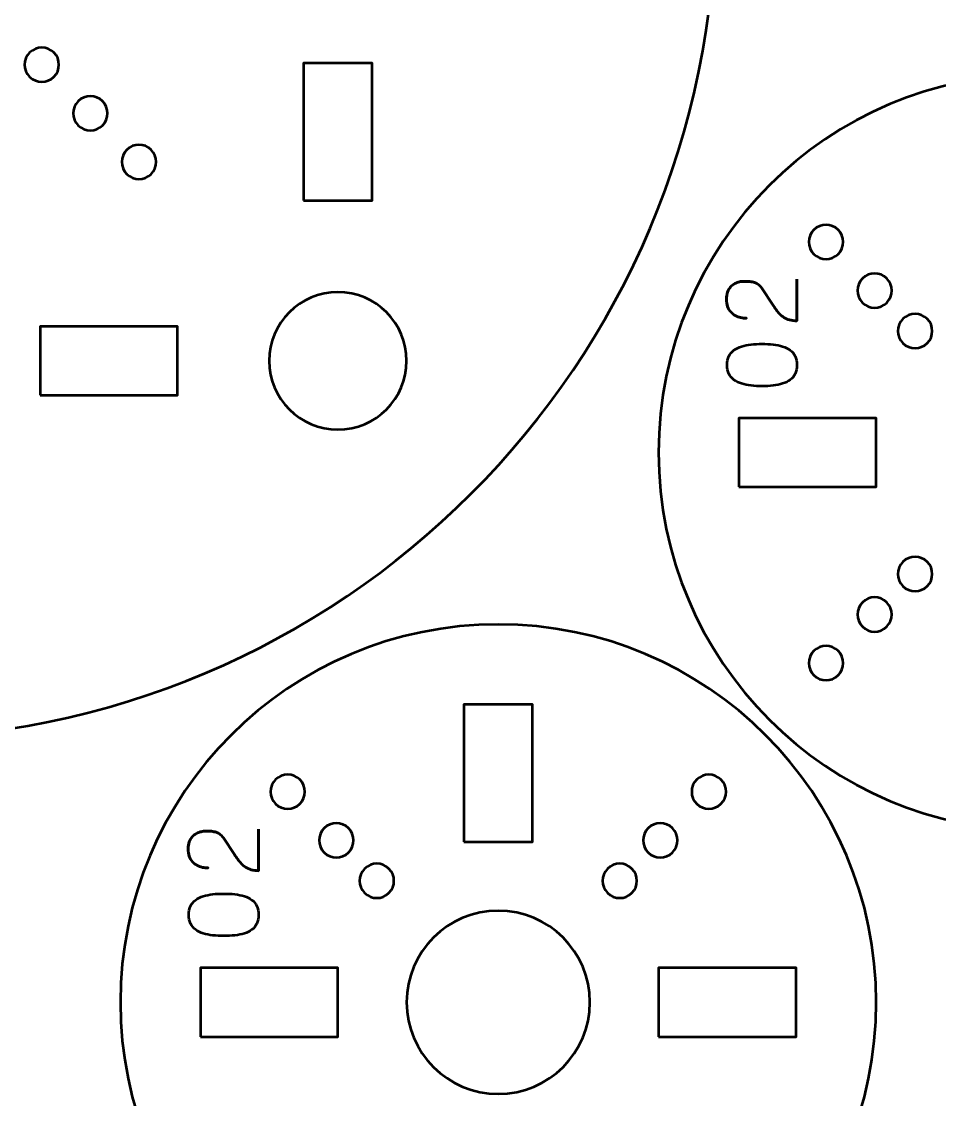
# Model space of a CAD drawing. Header units: centimetres. Extents: x -21 to 0, y -29.7 to 0.
# Drawn here: x -16.431 to -12.424, y -15.424 to -10.719 of the extents above; entities that cross this region are included whole.
import ezdxf

# ---------------------------------------------------------------- set-up
doc = ezdxf.new("R2010")
doc.units = ezdxf.units.CM
doc.header["$MEASUREMENT"] = 0
doc.layers.add('Layer 1', color=7, linetype='Continuous')

msp = doc.modelspace()

# ---------------------------------------------------------------- linework, layer by layer
at = {"layer": 'Layer 1', "color": 22, "lineweight": 53}
msp.add_open_spline([(-0.50009, -29.7), (-0.50009, -29.7), (-20.50005, -29.7), (-20.50005, -29.7), (-20.50005, -29.7), (-20.77702, -29.7), (-21.00001, -29.47691), (-21.00001, -29.19991), (-21.00001, -29.19991), (-21.00001, -29.19991), (-21.00001, -0.50006), (-21.00001, -0.50006), (-21.00001, -0.50006), (-21.00001, -0.22292), (-20.77702, 0.00004), (-20.50005, 0.00004), (-20.50005, 0.00004), (-20.50005, 0.00004), (-0.50009, 0.00004), (-0.50009, 0.00004), (-0.50009, 0.00004), (-0.22309, 0.00004), (0, -0.22292), (0, -0.50006), (0, -0.50006), (0, -0.50006), (0, -29.19991), (0, -29.19991), (0, -29.19991), (0, -29.47691), (-0.22309, -29.7), (-0.50009, -29.7)], degree=3, knots=[0, 0, 0, 0, 0.125, 0.125, 0.125, 0.125, 0.25, 0.25, 0.25, 0.25, 0.375, 0.375, 0.375, 0.375, 0.5, 0.5, 0.5, 0.5, 0.625, 0.625, 0.625, 0.625, 0.75, 0.75, 0.75, 0.75, 0.875, 0.875, 0.875, 0.875, 1, 1, 1, 1], dxfattribs=at)
at = {"layer": 'Layer 1', "color": 114, "lineweight": 53}
for points in [[(-20.69999, -10.19996), (-20.69999, -8.18449), (-19.06549, -6.54999), (-17.04997, -6.54999), (-17.04997, -6.54999), (-15.0345, -6.54999), (-13.39999, -8.18449), (-13.39999, -10.19996), (-13.39999, -10.19996), (-13.39999, -12.21548), (-15.0345, -13.84999), (-17.04997, -13.84999), (-17.04997, -13.84999), (-19.06549, -13.84999), (-20.69999, -12.21548), (-20.69999, -10.19996)], [(-13.64999, -12.59998), (-13.64999, -11.68887), (-12.91111, -10.94999), (-11.99998, -10.94999), (-11.99998, -10.94999), (-11.08888, -10.94999), (-10.34999, -11.68887), (-10.34999, -12.59998), (-10.34999, -12.59998), (-10.34999, -13.5111), (-11.08888, -14.24999), (-11.99998, -14.24999), (-11.99998, -14.24999), (-12.91111, -14.24999), (-13.64999, -13.5111), (-13.64999, -12.59998)], [(-15.99999, -14.99998), (-15.99999, -14.08887), (-15.26111, -13.34999), (-14.34998, -13.34999), (-14.34998, -13.34999), (-13.43888, -13.34999), (-12.69999, -14.08887), (-12.69999, -14.99998), (-12.69999, -14.99998), (-12.69999, -15.9111), (-13.43888, -16.64999), (-14.34998, -16.64999), (-14.34998, -16.64999), (-15.26111, -16.64999), (-15.99999, -15.9111), (-15.99999, -14.99998)]]:
    msp.add_open_spline(points, degree=3, knots=[0, 0, 0, 0, 0.25, 0.25, 0.25, 0.25, 0.5, 0.5, 0.5, 0.5, 0.75, 0.75, 0.75, 0.75, 1, 1, 1, 1], dxfattribs=at)
at = {"layer": 'Layer 1', "color": 250, "lineweight": 53}
for points in [[(-16.39594, -10.9601), (-16.42522, -10.93082), (-16.42522, -10.88331), (-16.39594, -10.85403), (-16.39594, -10.85403), (-16.36666, -10.82475), (-16.31915, -10.82475), (-16.28987, -10.85403), (-16.28987, -10.85403), (-16.26059, -10.88331), (-16.26059, -10.93082), (-16.28987, -10.9601), (-16.28987, -10.9601), (-16.31915, -10.98938), (-16.36666, -10.98938), (-16.39594, -10.9601)], [(-16.39594, -10.9601), (-16.42522, -10.93082), (-16.42522, -10.88331), (-16.39594, -10.85403), (-16.39594, -10.85403), (-16.36666, -10.82475), (-16.31915, -10.82475), (-16.28987, -10.85403), (-16.28987, -10.85403), (-16.26059, -10.88331), (-16.26059, -10.93082), (-16.28987, -10.9601), (-16.28987, -10.9601), (-16.31915, -10.98938), (-16.36666, -10.98938), (-16.39594, -10.9601)], [(-16.18381, -11.17223), (-16.21309, -11.14295), (-16.21309, -11.09545), (-16.18381, -11.06617), (-16.18381, -11.06617), (-16.15453, -11.03689), (-16.10702, -11.03689), (-16.07774, -11.06617), (-16.07774, -11.06617), (-16.04846, -11.09545), (-16.04846, -11.14295), (-16.07774, -11.17223), (-16.07774, -11.17223), (-16.10702, -11.20151), (-16.15453, -11.20151), (-16.18381, -11.17223)], [(-15.97168, -11.38436), (-16.00096, -11.35508), (-16.00096, -11.30758), (-15.97168, -11.2783), (-15.97168, -11.2783), (-15.9424, -11.24902), (-15.89489, -11.24902), (-15.86561, -11.2783), (-15.86561, -11.2783), (-15.83633, -11.30758), (-15.83633, -11.35508), (-15.86561, -11.38436), (-15.86561, -11.38436), (-15.89489, -11.41364), (-15.9424, -11.41364), (-15.97168, -11.38436)], [(-12.86622, -11.62769), (-12.83694, -11.65697), (-12.83694, -11.70447), (-12.86622, -11.73375), (-12.86622, -11.73375), (-12.8955, -11.76303), (-12.94301, -11.76303), (-12.97229, -11.73375), (-12.97229, -11.73375), (-13.00157, -11.70447), (-13.00157, -11.65697), (-12.97229, -11.62769), (-12.97229, -11.62769), (-12.94301, -11.59841), (-12.8955, -11.59841), (-12.86622, -11.62769)], [(-12.65409, -11.83982), (-12.62481, -11.8691), (-12.62481, -11.91661), (-12.65409, -11.94589), (-12.65409, -11.94589), (-12.68337, -11.97517), (-12.73087, -11.97517), (-12.76015, -11.94589), (-12.76015, -11.94589), (-12.78943, -11.91661), (-12.78943, -11.8691), (-12.76015, -11.83982), (-12.76015, -11.83982), (-12.73087, -11.81054), (-12.68337, -11.81054), (-12.65409, -11.83982)], [(-12.65409, -11.83982), (-12.62481, -11.8691), (-12.62481, -11.91661), (-12.65409, -11.94589), (-12.65409, -11.94589), (-12.68337, -11.97517), (-12.73087, -11.97517), (-12.76015, -11.94589), (-12.76015, -11.94589), (-12.78943, -11.91661), (-12.78943, -11.8691), (-12.76015, -11.83982), (-12.76015, -11.83982), (-12.73087, -11.81054), (-12.68337, -11.81054), (-12.65409, -11.83982)], [(-12.47731, -12.0166), (-12.44803, -12.04588), (-12.44803, -12.09338), (-12.47731, -12.12266), (-12.47731, -12.12266), (-12.50659, -12.15194), (-12.5541, -12.15194), (-12.58338, -12.12266), (-12.58338, -12.12266), (-12.61266, -12.09338), (-12.61266, -12.04588), (-12.58338, -12.0166), (-12.58338, -12.0166), (-12.5541, -11.98732), (-12.50659, -11.98732), (-12.47731, -12.0166)], [(-12.58338, -13.07726), (-12.5541, -13.04798), (-12.50659, -13.04798), (-12.47731, -13.07726), (-12.47731, -13.07726), (-12.44803, -13.10654), (-12.44803, -13.15404), (-12.47731, -13.18332), (-12.47731, -13.18332), (-12.50659, -13.2126), (-12.5541, -13.2126), (-12.58338, -13.18332), (-12.58338, -13.18332), (-12.61266, -13.15404), (-12.61266, -13.10654), (-12.58338, -13.07726)], [(-12.76015, -13.25403), (-12.73087, -13.22475), (-12.68337, -13.22475), (-12.65409, -13.25403), (-12.65409, -13.25403), (-12.62481, -13.28331), (-12.62481, -13.33082), (-12.65409, -13.3601), (-12.65409, -13.3601), (-12.68337, -13.38938), (-12.73087, -13.38938), (-12.76015, -13.3601), (-12.76015, -13.3601), (-12.78943, -13.33082), (-12.78943, -13.28331), (-12.76015, -13.25403)], [(-12.76015, -13.25403), (-12.73087, -13.22475), (-12.68337, -13.22475), (-12.65409, -13.25403), (-12.65409, -13.25403), (-12.62481, -13.28331), (-12.62481, -13.33082), (-12.65409, -13.3601), (-12.65409, -13.3601), (-12.68337, -13.38938), (-12.73087, -13.38938), (-12.76015, -13.3601), (-12.76015, -13.3601), (-12.78943, -13.33082), (-12.78943, -13.28331), (-12.76015, -13.25403)], [(-12.97229, -13.46617), (-12.94301, -13.43689), (-12.8955, -13.43689), (-12.86622, -13.46617), (-12.86622, -13.46617), (-12.83694, -13.49545), (-12.83694, -13.54295), (-12.86622, -13.57223), (-12.86622, -13.57223), (-12.8955, -13.60151), (-12.94301, -13.60151), (-12.97229, -13.57223), (-12.97229, -13.57223), (-13.00157, -13.54295), (-13.00157, -13.49545), (-12.97229, -13.46617)], [(-15.21622, -14.02769), (-15.18694, -14.05697), (-15.18694, -14.10447), (-15.21622, -14.13375), (-15.21622, -14.13375), (-15.2455, -14.16303), (-15.29301, -14.16303), (-15.32229, -14.13375), (-15.32229, -14.13375), (-15.35157, -14.10447), (-15.35157, -14.05697), (-15.32229, -14.02769), (-15.32229, -14.02769), (-15.29301, -13.99841), (-15.2455, -13.99841), (-15.21622, -14.02769)], [(-13.37774, -14.13375), (-13.40702, -14.16303), (-13.45453, -14.16303), (-13.48381, -14.13375), (-13.48381, -14.13375), (-13.51309, -14.10447), (-13.51309, -14.05697), (-13.48381, -14.02769), (-13.48381, -14.02769), (-13.45453, -13.99841), (-13.40702, -13.99841), (-13.37774, -14.02769), (-13.37774, -14.02769), (-13.34846, -14.05697), (-13.34846, -14.10447), (-13.37774, -14.13375)], [(-15.00409, -14.23982), (-14.97481, -14.2691), (-14.97481, -14.31661), (-15.00409, -14.34589), (-15.00409, -14.34589), (-15.03337, -14.37517), (-15.08087, -14.37517), (-15.11015, -14.34589), (-15.11015, -14.34589), (-15.13943, -14.31661), (-15.13943, -14.2691), (-15.11015, -14.23982), (-15.11015, -14.23982), (-15.08087, -14.21054), (-15.03337, -14.21054), (-15.00409, -14.23982)], [(-15.00409, -14.23982), (-14.97481, -14.2691), (-14.97481, -14.31661), (-15.00409, -14.34589), (-15.00409, -14.34589), (-15.03337, -14.37517), (-15.08087, -14.37517), (-15.11015, -14.34589), (-15.11015, -14.34589), (-15.13943, -14.31661), (-15.13943, -14.2691), (-15.11015, -14.23982), (-15.11015, -14.23982), (-15.08087, -14.21054), (-15.03337, -14.21054), (-15.00409, -14.23982)], [(-13.58987, -14.34589), (-13.61915, -14.37517), (-13.66666, -14.37517), (-13.69594, -14.34589), (-13.69594, -14.34589), (-13.72522, -14.31661), (-13.72522, -14.2691), (-13.69594, -14.23982), (-13.69594, -14.23982), (-13.66666, -14.21054), (-13.61915, -14.21054), (-13.58987, -14.23982), (-13.58987, -14.23982), (-13.56059, -14.2691), (-13.56059, -14.31661), (-13.58987, -14.34589)], [(-13.58987, -14.34589), (-13.61915, -14.37517), (-13.66666, -14.37517), (-13.69594, -14.34589), (-13.69594, -14.34589), (-13.72522, -14.31661), (-13.72522, -14.2691), (-13.69594, -14.23982), (-13.69594, -14.23982), (-13.66666, -14.21054), (-13.61915, -14.21054), (-13.58987, -14.23982), (-13.58987, -14.23982), (-13.56059, -14.2691), (-13.56059, -14.31661), (-13.58987, -14.34589)], [(-14.82731, -14.4166), (-14.79803, -14.44588), (-14.79803, -14.49338), (-14.82731, -14.52266), (-14.82731, -14.52266), (-14.85659, -14.55194), (-14.9041, -14.55194), (-14.93338, -14.52266), (-14.93338, -14.52266), (-14.96266, -14.49338), (-14.96266, -14.44588), (-14.93338, -14.4166), (-14.93338, -14.4166), (-14.9041, -14.38732), (-14.85659, -14.38732), (-14.82731, -14.4166)], [(-13.76665, -14.52266), (-13.79593, -14.55194), (-13.84344, -14.55194), (-13.87272, -14.52266), (-13.87272, -14.52266), (-13.902, -14.49338), (-13.902, -14.44588), (-13.87272, -14.4166), (-13.87272, -14.4166), (-13.84344, -14.38732), (-13.79593, -14.38732), (-13.76665, -14.4166), (-13.76665, -14.4166), (-13.73737, -14.44588), (-13.73737, -14.49338), (-13.76665, -14.52266)]]:
    msp.add_open_spline(points, degree=3, knots=[0, 0, 0, 0, 0.25, 0.25, 0.25, 0.25, 0.5, 0.5, 0.5, 0.5, 0.75, 0.75, 0.75, 0.75, 1, 1, 1, 1], dxfattribs=at)
at = {"layer": 'Layer 1', "lineweight": 53}
for points in [[(-15.20003, -11.49998), (-15.20003, -11.49998), (-15.20003, -10.89997), (-15.20003, -10.89997), (-15.20003, -10.89997), (-15.20003, -10.89997), (-14.90002, -10.89997), (-14.90002, -10.89997), (-14.90002, -10.89997), (-14.90002, -10.89997), (-14.90002, -11.49998), (-14.90002, -11.49998), (-14.90002, -11.49998), (-14.90002, -11.49998), (-15.20003, -11.49998), (-15.20003, -11.49998)], [(-15.0501, -11.89988), (-14.88433, -11.89988), (-14.75009, -12.03426), (-14.75009, -12.19989), (-14.75009, -12.19989), (-14.75009, -12.36566), (-14.88433, -12.49989), (-15.0501, -12.49989), (-15.0501, -12.49989), (-15.21576, -12.49989), (-15.3501, -12.36566), (-15.3501, -12.19989), (-15.3501, -12.19989), (-15.3501, -12.03426), (-15.21576, -11.89988), (-15.0501, -11.89988)], [(-16.35001, -12.34996), (-16.35001, -12.34996), (-16.35001, -12.04996), (-16.35001, -12.04996), (-16.35001, -12.04996), (-16.35001, -12.04996), (-15.75001, -12.04996), (-15.75001, -12.04996), (-15.75001, -12.04996), (-15.75001, -12.04996), (-15.75001, -12.34996), (-15.75001, -12.34996), (-15.75001, -12.34996), (-15.75001, -12.34996), (-16.35001, -12.34996), (-16.35001, -12.34996)], [(-13.30008, -12.75003), (-13.30008, -12.75003), (-13.30008, -12.45003), (-13.30008, -12.45003), (-13.30008, -12.45003), (-13.30008, -12.45003), (-12.70007, -12.45003), (-12.70007, -12.45003), (-12.70007, -12.45003), (-12.70007, -12.45003), (-12.70007, -12.75003), (-12.70007, -12.75003), (-12.70007, -12.75003), (-12.70007, -12.75003), (-13.30008, -12.75003), (-13.30008, -12.75003)], [(-14.50013, -14.29991), (-14.50013, -14.29991), (-14.50013, -13.69991), (-14.50013, -13.69991), (-14.50013, -13.69991), (-14.50013, -13.69991), (-14.20013, -13.69991), (-14.20013, -13.69991), (-14.20013, -13.69991), (-14.20013, -13.69991), (-14.20013, -14.29991), (-14.20013, -14.29991), (-14.20013, -14.29991), (-14.20013, -14.29991), (-14.50013, -14.29991), (-14.50013, -14.29991)], [(-14.35005, -14.59995), (-14.12917, -14.59995), (-13.95005, -14.77907), (-13.95005, -14.99995), (-13.95005, -14.99995), (-13.95005, -15.22079), (-14.12917, -15.39997), (-14.35005, -15.39997), (-14.35005, -15.39997), (-14.57089, -15.39997), (-14.75007, -15.22079), (-14.75007, -14.99995), (-14.75007, -14.99995), (-14.75007, -14.77907), (-14.57089, -14.59995), (-14.35005, -14.59995)], [(-15.65008, -15.15003), (-15.65008, -15.15003), (-15.65008, -14.85003), (-15.65008, -14.85003), (-15.65008, -14.85003), (-15.65008, -14.85003), (-15.05007, -14.85003), (-15.05007, -14.85003), (-15.05007, -14.85003), (-15.05007, -14.85003), (-15.05007, -15.15003), (-15.05007, -15.15003), (-15.05007, -15.15003), (-15.05007, -15.15003), (-15.65008, -15.15003), (-15.65008, -15.15003)], [(-13.65001, -15.15003), (-13.65001, -15.15003), (-13.65001, -14.85003), (-13.65001, -14.85003), (-13.65001, -14.85003), (-13.65001, -14.85003), (-13.05001, -14.85003), (-13.05001, -14.85003), (-13.05001, -14.85003), (-13.05001, -14.85003), (-13.05001, -15.15003), (-13.05001, -15.15003), (-13.05001, -15.15003), (-13.05001, -15.15003), (-13.65001, -15.15003), (-13.65001, -15.15003)]]:
    msp.add_open_spline(points, degree=3, knots=[0, 0, 0, 0, 0.25, 0.25, 0.25, 0.25, 0.5, 0.5, 0.5, 0.5, 0.75, 0.75, 0.75, 0.75, 1, 1, 1, 1], dxfattribs=at)
at = {"layer": 'Layer 1', "color": 30, "lineweight": 53}
for points, knots in [([(-13.04618, -11.84385), (-13.04618, -11.84385), (-13.04618, -12.02546), (-13.04618, -12.02546), (-13.04618, -12.02546), (-13.05846, -12.02511), (-13.06932, -12.02356), (-13.07864, -12.02094), (-13.07864, -12.02094), (-13.08795, -12.01826), (-13.09613, -12.01467), (-13.10319, -12.01022), (-13.10319, -12.01022), (-13.11024, -12.0057), (-13.11652, -12.00055), (-13.12203, -11.9947), (-13.12203, -11.9947), (-13.1276, -11.98884), (-13.13268, -11.98256), (-13.13748, -11.97579), (-13.13748, -11.97579), (-13.14221, -11.96902), (-13.14693, -11.96203), (-13.15159, -11.95476), (-13.15159, -11.95476), (-13.15159, -11.95476), (-13.19985, -11.88237), (-13.19985, -11.88237), (-13.19985, -11.88237), (-13.20507, -11.87497), (-13.21071, -11.86918), (-13.21692, -11.86509), (-13.21692, -11.86509), (-13.22306, -11.86093), (-13.22955, -11.85803), (-13.23633, -11.85627), (-13.23633, -11.85627), (-13.24317, -11.85458), (-13.25008, -11.85352), (-13.25721, -11.85317), (-13.25721, -11.85317), (-13.26434, -11.85281), (-13.27146, -11.85267), (-13.27859, -11.85274), (-13.27859, -11.85274), (-13.28444, -11.85274), (-13.29072, -11.85352), (-13.2975, -11.85507), (-13.2975, -11.85507), (-13.3042, -11.85669), (-13.3109, -11.85923), (-13.31753, -11.86283), (-13.31753, -11.86283), (-13.32417, -11.86643), (-13.33023, -11.87123), (-13.33574, -11.87722), (-13.33574, -11.87722), (-13.34117, -11.88322), (-13.34554, -11.89063), (-13.34886, -11.89945), (-13.34886, -11.89945), (-13.35218, -11.90827), (-13.35387, -11.91864), (-13.35394, -11.93063), (-13.35394, -11.93063), (-13.35387, -11.9427), (-13.35218, -11.95335), (-13.34893, -11.96253), (-13.34893, -11.96253), (-13.34569, -11.9717), (-13.34117, -11.97953), (-13.33546, -11.98602), (-13.33546, -11.98602), (-13.32974, -11.99251), (-13.32311, -11.99773), (-13.3157, -12.00182), (-13.3157, -12.00182), (-13.30829, -12.00592), (-13.30039, -12.00888), (-13.29206, -12.01078), (-13.29206, -12.01078), (-13.28374, -12.01269), (-13.27527, -12.01361), (-13.26673, -12.01361), (-13.26673, -12.01361), (-13.27527, -12.01361), (-13.28374, -12.01269), (-13.29206, -12.01078), (-13.29206, -12.01078), (-13.30039, -12.00888), (-13.30829, -12.00592), (-13.3157, -12.00182), (-13.3157, -12.00182), (-13.32311, -11.99773), (-13.32974, -11.99251), (-13.33546, -11.98602), (-13.33546, -11.98602), (-13.34117, -11.97953), (-13.34569, -11.9717), (-13.34893, -11.96253), (-13.34893, -11.96253), (-13.35218, -11.95335), (-13.35387, -11.9427), (-13.35394, -11.93063), (-13.35394, -11.93063), (-13.35387, -11.91864), (-13.35218, -11.90827), (-13.34886, -11.89945), (-13.34886, -11.89945), (-13.34554, -11.89063), (-13.34117, -11.88322), (-13.33574, -11.87722), (-13.33574, -11.87722), (-13.33023, -11.87123), (-13.32417, -11.86643), (-13.31753, -11.86283), (-13.31753, -11.86283), (-13.3109, -11.85923), (-13.3042, -11.85669), (-13.2975, -11.85507), (-13.2975, -11.85507), (-13.29072, -11.85352), (-13.28444, -11.85274), (-13.27859, -11.85274), (-13.27859, -11.85274), (-13.27146, -11.85267), (-13.26434, -11.85281), (-13.25721, -11.85317), (-13.25721, -11.85317), (-13.25008, -11.85352), (-13.24317, -11.85458), (-13.23633, -11.85627), (-13.23633, -11.85627), (-13.22955, -11.85803), (-13.22306, -11.86093), (-13.21692, -11.86509), (-13.21692, -11.86509), (-13.21071, -11.86918), (-13.20507, -11.87497), (-13.19985, -11.88237), (-13.19985, -11.88237), (-13.19985, -11.88237), (-13.15159, -11.95476), (-13.15159, -11.95476), (-13.15159, -11.95476), (-13.14693, -11.96203), (-13.14221, -11.96902), (-13.13748, -11.97579), (-13.13748, -11.97579), (-13.13268, -11.98256), (-13.1276, -11.98884), (-13.12203, -11.9947), (-13.12203, -11.9947), (-13.11652, -12.00055), (-13.11024, -12.0057), (-13.10319, -12.01022), (-13.10319, -12.01022), (-13.09613, -12.01467), (-13.08795, -12.01826), (-13.07864, -12.02094), (-13.07864, -12.02094), (-13.06932, -12.02356), (-13.05846, -12.02511), (-13.04618, -12.02546), (-13.04618, -12.02546), (-13.04618, -12.02546), (-13.04618, -11.84385), (-13.04618, -11.84385)], [0, 0, 0, 0, 0.0238095, 0.0238095, 0.0238095, 0.0238095, 0.047619, 0.047619, 0.047619, 0.047619, 0.0714286, 0.0714286, 0.0714286, 0.0714286, 0.0952381, 0.0952381, 0.0952381, 0.0952381, 0.1190476, 0.1190476, 0.1190476, 0.1190476, 0.1428571, 0.1428571, 0.1428571, 0.1428571, 0.1666667, 0.1666667, 0.1666667, 0.1666667, 0.1904762, 0.1904762, 0.1904762, 0.1904762, 0.2142857, 0.2142857, 0.2142857, 0.2142857, 0.2380952, 0.2380952, 0.2380952, 0.2380952, 0.2619048, 0.2619048, 0.2619048, 0.2619048, 0.2857143, 0.2857143, 0.2857143, 0.2857143, 0.3095238, 0.3095238, 0.3095238, 0.3095238, 0.3333333, 0.3333333, 0.3333333, 0.3333333, 0.3571429, 0.3571429, 0.3571429, 0.3571429, 0.3809524, 0.3809524, 0.3809524, 0.3809524, 0.4047619, 0.4047619, 0.4047619, 0.4047619, 0.4285714, 0.4285714, 0.4285714, 0.4285714, 0.452381, 0.452381, 0.452381, 0.452381, 0.4761905, 0.4761905, 0.4761905, 0.4761905, 0.5, 0.5, 0.5, 0.5, 0.5238095, 0.5238095, 0.5238095, 0.5238095, 0.547619, 0.547619, 0.547619, 0.547619, 0.5714286, 0.5714286, 0.5714286, 0.5714286, 0.5952381, 0.5952381, 0.5952381, 0.5952381, 0.6190476, 0.6190476, 0.6190476, 0.6190476, 0.6428571, 0.6428571, 0.6428571, 0.6428571, 0.6666667, 0.6666667, 0.6666667, 0.6666667, 0.6904762, 0.6904762, 0.6904762, 0.6904762, 0.7142857, 0.7142857, 0.7142857, 0.7142857, 0.7380952, 0.7380952, 0.7380952, 0.7380952, 0.7619048, 0.7619048, 0.7619048, 0.7619048, 0.7857143, 0.7857143, 0.7857143, 0.7857143, 0.8095238, 0.8095238, 0.8095238, 0.8095238, 0.8333333, 0.8333333, 0.8333333, 0.8333333, 0.8571429, 0.8571429, 0.8571429, 0.8571429, 0.8809524, 0.8809524, 0.8809524, 0.8809524, 0.9047619, 0.9047619, 0.9047619, 0.9047619, 0.9285714, 0.9285714, 0.9285714, 0.9285714, 0.952381, 0.952381, 0.952381, 0.952381, 0.9761905, 0.9761905, 0.9761905, 0.9761905, 1, 1, 1, 1]), ([(-13.04618, -12.21807), (-13.04625, -12.20326), (-13.04886, -12.19049), (-13.05394, -12.17983), (-13.05394, -12.17983), (-13.05902, -12.16925), (-13.06629, -12.16043), (-13.07553, -12.15338), (-13.07553, -12.15338), (-13.08484, -12.14639), (-13.09585, -12.14089), (-13.10855, -12.1368), (-13.10855, -12.1368), (-13.12125, -12.13277), (-13.13515, -12.12988), (-13.15039, -12.12826), (-13.15039, -12.12826), (-13.16563, -12.12656), (-13.18165, -12.12572), (-13.19858, -12.12579), (-13.19858, -12.12579), (-13.21544, -12.12572), (-13.23146, -12.12656), (-13.24663, -12.12826), (-13.24663, -12.12826), (-13.2618, -12.12988), (-13.27577, -12.13277), (-13.28847, -12.1368), (-13.28847, -12.1368), (-13.3011, -12.14089), (-13.3121, -12.14639), (-13.32149, -12.15338), (-13.32149, -12.15338), (-13.3308, -12.16043), (-13.33807, -12.16925), (-13.34315, -12.17983), (-13.34315, -12.17983), (-13.3483, -12.19049), (-13.35091, -12.20326), (-13.35098, -12.21807), (-13.35098, -12.21807), (-13.35091, -12.23289), (-13.3483, -12.24566), (-13.34315, -12.25632), (-13.34315, -12.25632), (-13.33807, -12.2669), (-13.3308, -12.27572), (-13.32149, -12.28277), (-13.32149, -12.28277), (-13.3121, -12.28976), (-13.3011, -12.29526), (-13.28847, -12.29935), (-13.28847, -12.29935), (-13.27577, -12.30338), (-13.2618, -12.30627), (-13.24663, -12.30789), (-13.24663, -12.30789), (-13.23146, -12.30958), (-13.21544, -12.31043), (-13.19858, -12.31036), (-13.19858, -12.31036), (-13.18165, -12.31043), (-13.16563, -12.30958), (-13.15039, -12.30789), (-13.15039, -12.30789), (-13.13515, -12.30627), (-13.12125, -12.30338), (-13.10855, -12.29935), (-13.10855, -12.29935), (-13.09585, -12.29526), (-13.08484, -12.28976), (-13.07553, -12.28277), (-13.07553, -12.28277), (-13.06629, -12.27572), (-13.05902, -12.2669), (-13.05394, -12.25632), (-13.05394, -12.25632), (-13.04886, -12.24566), (-13.04625, -12.23289), (-13.04618, -12.21807)], [0, 0, 0, 0, 0.05, 0.05, 0.05, 0.05, 0.1, 0.1, 0.1, 0.1, 0.15, 0.15, 0.15, 0.15, 0.2, 0.2, 0.2, 0.2, 0.25, 0.25, 0.25, 0.25, 0.3, 0.3, 0.3, 0.3, 0.35, 0.35, 0.35, 0.35, 0.4, 0.4, 0.4, 0.4, 0.45, 0.45, 0.45, 0.45, 0.5, 0.5, 0.5, 0.5, 0.55, 0.55, 0.55, 0.55, 0.6, 0.6, 0.6, 0.6, 0.65, 0.65, 0.65, 0.65, 0.7, 0.7, 0.7, 0.7, 0.75, 0.75, 0.75, 0.75, 0.8, 0.8, 0.8, 0.8, 0.85, 0.85, 0.85, 0.85, 0.9, 0.9, 0.9, 0.9, 0.95, 0.95, 0.95, 0.95, 1, 1, 1, 1]), ([(-13.04618, -12.21807), (-13.04625, -12.20326), (-13.04886, -12.19049), (-13.05394, -12.17983), (-13.05394, -12.17983), (-13.05902, -12.16925), (-13.06629, -12.16043), (-13.07553, -12.15338), (-13.07553, -12.15338), (-13.08484, -12.14639), (-13.09585, -12.14089), (-13.10855, -12.1368), (-13.10855, -12.1368), (-13.12125, -12.13277), (-13.13515, -12.12988), (-13.15039, -12.12826), (-13.15039, -12.12826), (-13.16563, -12.12656), (-13.18165, -12.12572), (-13.19858, -12.12579), (-13.19858, -12.12579), (-13.21544, -12.12572), (-13.23146, -12.12656), (-13.24663, -12.12826), (-13.24663, -12.12826), (-13.2618, -12.12988), (-13.27577, -12.13277), (-13.28847, -12.1368), (-13.28847, -12.1368), (-13.3011, -12.14089), (-13.3121, -12.14639), (-13.32149, -12.15338), (-13.32149, -12.15338), (-13.3308, -12.16043), (-13.33807, -12.16925), (-13.34315, -12.17983), (-13.34315, -12.17983), (-13.3483, -12.19049), (-13.35091, -12.20326), (-13.35098, -12.21807), (-13.35098, -12.21807), (-13.35091, -12.23289), (-13.3483, -12.24566), (-13.34315, -12.25632), (-13.34315, -12.25632), (-13.33807, -12.2669), (-13.3308, -12.27572), (-13.32149, -12.28277), (-13.32149, -12.28277), (-13.3121, -12.28976), (-13.3011, -12.29526), (-13.28847, -12.29935), (-13.28847, -12.29935), (-13.27577, -12.30338), (-13.2618, -12.30627), (-13.24663, -12.30789), (-13.24663, -12.30789), (-13.23146, -12.30958), (-13.21544, -12.31043), (-13.19858, -12.31036), (-13.19858, -12.31036), (-13.18165, -12.31043), (-13.16563, -12.30958), (-13.15039, -12.30789), (-13.15039, -12.30789), (-13.13515, -12.30627), (-13.12125, -12.30338), (-13.10855, -12.29935), (-13.10855, -12.29935), (-13.09585, -12.29526), (-13.08484, -12.28976), (-13.07553, -12.28277), (-13.07553, -12.28277), (-13.06629, -12.27572), (-13.05902, -12.2669), (-13.05394, -12.25632), (-13.05394, -12.25632), (-13.04886, -12.24566), (-13.04625, -12.23289), (-13.04618, -12.21807)], [0, 0, 0, 0, 0.05, 0.05, 0.05, 0.05, 0.1, 0.1, 0.1, 0.1, 0.15, 0.15, 0.15, 0.15, 0.2, 0.2, 0.2, 0.2, 0.25, 0.25, 0.25, 0.25, 0.3, 0.3, 0.3, 0.3, 0.35, 0.35, 0.35, 0.35, 0.4, 0.4, 0.4, 0.4, 0.45, 0.45, 0.45, 0.45, 0.5, 0.5, 0.5, 0.5, 0.55, 0.55, 0.55, 0.55, 0.6, 0.6, 0.6, 0.6, 0.65, 0.65, 0.65, 0.65, 0.7, 0.7, 0.7, 0.7, 0.75, 0.75, 0.75, 0.75, 0.8, 0.8, 0.8, 0.8, 0.85, 0.85, 0.85, 0.85, 0.9, 0.9, 0.9, 0.9, 0.95, 0.95, 0.95, 0.95, 1, 1, 1, 1]), ([(-15.39618, -14.24385), (-15.39618, -14.24385), (-15.39618, -14.42546), (-15.39618, -14.42546), (-15.39618, -14.42546), (-15.40846, -14.42511), (-15.41932, -14.42356), (-15.42864, -14.42094), (-15.42864, -14.42094), (-15.43795, -14.41826), (-15.44613, -14.41467), (-15.45319, -14.41022), (-15.45319, -14.41022), (-15.46024, -14.4057), (-15.46652, -14.40055), (-15.47203, -14.3947), (-15.47203, -14.3947), (-15.4776, -14.38884), (-15.48268, -14.38256), (-15.48748, -14.37579), (-15.48748, -14.37579), (-15.49221, -14.36902), (-15.49693, -14.36203), (-15.50159, -14.35476), (-15.50159, -14.35476), (-15.50159, -14.35476), (-15.54985, -14.28237), (-15.54985, -14.28237), (-15.54985, -14.28237), (-15.55507, -14.27497), (-15.56071, -14.26918), (-15.56692, -14.26509), (-15.56692, -14.26509), (-15.57306, -14.26093), (-15.57955, -14.25803), (-15.58633, -14.25627), (-15.58633, -14.25627), (-15.59317, -14.25458), (-15.60008, -14.25352), (-15.60721, -14.25317), (-15.60721, -14.25317), (-15.61434, -14.25281), (-15.62146, -14.25267), (-15.62859, -14.25274), (-15.62859, -14.25274), (-15.63444, -14.25274), (-15.64072, -14.25352), (-15.6475, -14.25507), (-15.6475, -14.25507), (-15.6542, -14.25669), (-15.6609, -14.25923), (-15.66753, -14.26283), (-15.66753, -14.26283), (-15.67417, -14.26643), (-15.68023, -14.27123), (-15.68574, -14.27722), (-15.68574, -14.27722), (-15.69117, -14.28322), (-15.69554, -14.29063), (-15.69886, -14.29945), (-15.69886, -14.29945), (-15.70218, -14.30827), (-15.70387, -14.31864), (-15.70394, -14.33063), (-15.70394, -14.33063), (-15.70387, -14.3427), (-15.70218, -14.35335), (-15.69893, -14.36253), (-15.69893, -14.36253), (-15.69569, -14.3717), (-15.69117, -14.37953), (-15.68546, -14.38602), (-15.68546, -14.38602), (-15.67974, -14.39251), (-15.67311, -14.39773), (-15.6657, -14.40182), (-15.6657, -14.40182), (-15.65829, -14.40592), (-15.65039, -14.40888), (-15.64206, -14.41078), (-15.64206, -14.41078), (-15.63374, -14.41269), (-15.62527, -14.41361), (-15.61673, -14.41361), (-15.61673, -14.41361), (-15.62527, -14.41361), (-15.63374, -14.41269), (-15.64206, -14.41078), (-15.64206, -14.41078), (-15.65039, -14.40888), (-15.65829, -14.40592), (-15.6657, -14.40182), (-15.6657, -14.40182), (-15.67311, -14.39773), (-15.67974, -14.39251), (-15.68546, -14.38602), (-15.68546, -14.38602), (-15.69117, -14.37953), (-15.69569, -14.3717), (-15.69893, -14.36253), (-15.69893, -14.36253), (-15.70218, -14.35335), (-15.70387, -14.3427), (-15.70394, -14.33063), (-15.70394, -14.33063), (-15.70387, -14.31864), (-15.70218, -14.30827), (-15.69886, -14.29945), (-15.69886, -14.29945), (-15.69554, -14.29063), (-15.69117, -14.28322), (-15.68574, -14.27722), (-15.68574, -14.27722), (-15.68023, -14.27123), (-15.67417, -14.26643), (-15.66753, -14.26283), (-15.66753, -14.26283), (-15.6609, -14.25923), (-15.6542, -14.25669), (-15.6475, -14.25507), (-15.6475, -14.25507), (-15.64072, -14.25352), (-15.63444, -14.25274), (-15.62859, -14.25274), (-15.62859, -14.25274), (-15.62146, -14.25267), (-15.61434, -14.25281), (-15.60721, -14.25317), (-15.60721, -14.25317), (-15.60008, -14.25352), (-15.59317, -14.25458), (-15.58633, -14.25627), (-15.58633, -14.25627), (-15.57955, -14.25803), (-15.57306, -14.26093), (-15.56692, -14.26509), (-15.56692, -14.26509), (-15.56071, -14.26918), (-15.55507, -14.27497), (-15.54985, -14.28237), (-15.54985, -14.28237), (-15.54985, -14.28237), (-15.50159, -14.35476), (-15.50159, -14.35476), (-15.50159, -14.35476), (-15.49693, -14.36203), (-15.49221, -14.36902), (-15.48748, -14.37579), (-15.48748, -14.37579), (-15.48268, -14.38256), (-15.4776, -14.38884), (-15.47203, -14.3947), (-15.47203, -14.3947), (-15.46652, -14.40055), (-15.46024, -14.4057), (-15.45319, -14.41022), (-15.45319, -14.41022), (-15.44613, -14.41467), (-15.43795, -14.41826), (-15.42864, -14.42094), (-15.42864, -14.42094), (-15.41932, -14.42356), (-15.40846, -14.42511), (-15.39618, -14.42546), (-15.39618, -14.42546), (-15.39618, -14.42546), (-15.39618, -14.24385), (-15.39618, -14.24385)], [0, 0, 0, 0, 0.0238095, 0.0238095, 0.0238095, 0.0238095, 0.047619, 0.047619, 0.047619, 0.047619, 0.0714286, 0.0714286, 0.0714286, 0.0714286, 0.0952381, 0.0952381, 0.0952381, 0.0952381, 0.1190476, 0.1190476, 0.1190476, 0.1190476, 0.1428571, 0.1428571, 0.1428571, 0.1428571, 0.1666667, 0.1666667, 0.1666667, 0.1666667, 0.1904762, 0.1904762, 0.1904762, 0.1904762, 0.2142857, 0.2142857, 0.2142857, 0.2142857, 0.2380952, 0.2380952, 0.2380952, 0.2380952, 0.2619048, 0.2619048, 0.2619048, 0.2619048, 0.2857143, 0.2857143, 0.2857143, 0.2857143, 0.3095238, 0.3095238, 0.3095238, 0.3095238, 0.3333333, 0.3333333, 0.3333333, 0.3333333, 0.3571429, 0.3571429, 0.3571429, 0.3571429, 0.3809524, 0.3809524, 0.3809524, 0.3809524, 0.4047619, 0.4047619, 0.4047619, 0.4047619, 0.4285714, 0.4285714, 0.4285714, 0.4285714, 0.452381, 0.452381, 0.452381, 0.452381, 0.4761905, 0.4761905, 0.4761905, 0.4761905, 0.5, 0.5, 0.5, 0.5, 0.5238095, 0.5238095, 0.5238095, 0.5238095, 0.547619, 0.547619, 0.547619, 0.547619, 0.5714286, 0.5714286, 0.5714286, 0.5714286, 0.5952381, 0.5952381, 0.5952381, 0.5952381, 0.6190476, 0.6190476, 0.6190476, 0.6190476, 0.6428571, 0.6428571, 0.6428571, 0.6428571, 0.6666667, 0.6666667, 0.6666667, 0.6666667, 0.6904762, 0.6904762, 0.6904762, 0.6904762, 0.7142857, 0.7142857, 0.7142857, 0.7142857, 0.7380952, 0.7380952, 0.7380952, 0.7380952, 0.7619048, 0.7619048, 0.7619048, 0.7619048, 0.7857143, 0.7857143, 0.7857143, 0.7857143, 0.8095238, 0.8095238, 0.8095238, 0.8095238, 0.8333333, 0.8333333, 0.8333333, 0.8333333, 0.8571429, 0.8571429, 0.8571429, 0.8571429, 0.8809524, 0.8809524, 0.8809524, 0.8809524, 0.9047619, 0.9047619, 0.9047619, 0.9047619, 0.9285714, 0.9285714, 0.9285714, 0.9285714, 0.952381, 0.952381, 0.952381, 0.952381, 0.9761905, 0.9761905, 0.9761905, 0.9761905, 1, 1, 1, 1]), ([(-15.39618, -14.61807), (-15.39625, -14.60326), (-15.39886, -14.59049), (-15.40394, -14.57983), (-15.40394, -14.57983), (-15.40902, -14.56925), (-15.41629, -14.56043), (-15.42553, -14.55338), (-15.42553, -14.55338), (-15.43484, -14.54639), (-15.44585, -14.54089), (-15.45855, -14.5368), (-15.45855, -14.5368), (-15.47125, -14.53277), (-15.48515, -14.52988), (-15.50039, -14.52826), (-15.50039, -14.52826), (-15.51563, -14.52656), (-15.53165, -14.52572), (-15.54858, -14.52579), (-15.54858, -14.52579), (-15.56544, -14.52572), (-15.58146, -14.52656), (-15.59663, -14.52826), (-15.59663, -14.52826), (-15.6118, -14.52988), (-15.62577, -14.53277), (-15.63847, -14.5368), (-15.63847, -14.5368), (-15.6511, -14.54089), (-15.6621, -14.54639), (-15.67149, -14.55338), (-15.67149, -14.55338), (-15.6808, -14.56043), (-15.68807, -14.56925), (-15.69315, -14.57983), (-15.69315, -14.57983), (-15.6983, -14.59049), (-15.70091, -14.60326), (-15.70098, -14.61807), (-15.70098, -14.61807), (-15.70091, -14.63289), (-15.6983, -14.64566), (-15.69315, -14.65632), (-15.69315, -14.65632), (-15.68807, -14.6669), (-15.6808, -14.67572), (-15.67149, -14.68277), (-15.67149, -14.68277), (-15.6621, -14.68976), (-15.6511, -14.69526), (-15.63847, -14.69935), (-15.63847, -14.69935), (-15.62577, -14.70338), (-15.6118, -14.70627), (-15.59663, -14.70789), (-15.59663, -14.70789), (-15.58146, -14.70958), (-15.56544, -14.71043), (-15.54858, -14.71036), (-15.54858, -14.71036), (-15.53165, -14.71043), (-15.51563, -14.70958), (-15.50039, -14.70789), (-15.50039, -14.70789), (-15.48515, -14.70627), (-15.47125, -14.70338), (-15.45855, -14.69935), (-15.45855, -14.69935), (-15.44585, -14.69526), (-15.43484, -14.68976), (-15.42553, -14.68277), (-15.42553, -14.68277), (-15.41629, -14.67572), (-15.40902, -14.6669), (-15.40394, -14.65632), (-15.40394, -14.65632), (-15.39886, -14.64566), (-15.39625, -14.63289), (-15.39618, -14.61807)], [0, 0, 0, 0, 0.05, 0.05, 0.05, 0.05, 0.1, 0.1, 0.1, 0.1, 0.15, 0.15, 0.15, 0.15, 0.2, 0.2, 0.2, 0.2, 0.25, 0.25, 0.25, 0.25, 0.3, 0.3, 0.3, 0.3, 0.35, 0.35, 0.35, 0.35, 0.4, 0.4, 0.4, 0.4, 0.45, 0.45, 0.45, 0.45, 0.5, 0.5, 0.5, 0.5, 0.55, 0.55, 0.55, 0.55, 0.6, 0.6, 0.6, 0.6, 0.65, 0.65, 0.65, 0.65, 0.7, 0.7, 0.7, 0.7, 0.75, 0.75, 0.75, 0.75, 0.8, 0.8, 0.8, 0.8, 0.85, 0.85, 0.85, 0.85, 0.9, 0.9, 0.9, 0.9, 0.95, 0.95, 0.95, 0.95, 1, 1, 1, 1]), ([(-15.39618, -14.61807), (-15.39625, -14.60326), (-15.39886, -14.59049), (-15.40394, -14.57983), (-15.40394, -14.57983), (-15.40902, -14.56925), (-15.41629, -14.56043), (-15.42553, -14.55338), (-15.42553, -14.55338), (-15.43484, -14.54639), (-15.44585, -14.54089), (-15.45855, -14.5368), (-15.45855, -14.5368), (-15.47125, -14.53277), (-15.48515, -14.52988), (-15.50039, -14.52826), (-15.50039, -14.52826), (-15.51563, -14.52656), (-15.53165, -14.52572), (-15.54858, -14.52579), (-15.54858, -14.52579), (-15.56544, -14.52572), (-15.58146, -14.52656), (-15.59663, -14.52826), (-15.59663, -14.52826), (-15.6118, -14.52988), (-15.62577, -14.53277), (-15.63847, -14.5368), (-15.63847, -14.5368), (-15.6511, -14.54089), (-15.6621, -14.54639), (-15.67149, -14.55338), (-15.67149, -14.55338), (-15.6808, -14.56043), (-15.68807, -14.56925), (-15.69315, -14.57983), (-15.69315, -14.57983), (-15.6983, -14.59049), (-15.70091, -14.60326), (-15.70098, -14.61807), (-15.70098, -14.61807), (-15.70091, -14.63289), (-15.6983, -14.64566), (-15.69315, -14.65632), (-15.69315, -14.65632), (-15.68807, -14.6669), (-15.6808, -14.67572), (-15.67149, -14.68277), (-15.67149, -14.68277), (-15.6621, -14.68976), (-15.6511, -14.69526), (-15.63847, -14.69935), (-15.63847, -14.69935), (-15.62577, -14.70338), (-15.6118, -14.70627), (-15.59663, -14.70789), (-15.59663, -14.70789), (-15.58146, -14.70958), (-15.56544, -14.71043), (-15.54858, -14.71036), (-15.54858, -14.71036), (-15.53165, -14.71043), (-15.51563, -14.70958), (-15.50039, -14.70789), (-15.50039, -14.70789), (-15.48515, -14.70627), (-15.47125, -14.70338), (-15.45855, -14.69935), (-15.45855, -14.69935), (-15.44585, -14.69526), (-15.43484, -14.68976), (-15.42553, -14.68277), (-15.42553, -14.68277), (-15.41629, -14.67572), (-15.40902, -14.6669), (-15.40394, -14.65632), (-15.40394, -14.65632), (-15.39886, -14.64566), (-15.39625, -14.63289), (-15.39618, -14.61807)], [0, 0, 0, 0, 0.05, 0.05, 0.05, 0.05, 0.1, 0.1, 0.1, 0.1, 0.15, 0.15, 0.15, 0.15, 0.2, 0.2, 0.2, 0.2, 0.25, 0.25, 0.25, 0.25, 0.3, 0.3, 0.3, 0.3, 0.35, 0.35, 0.35, 0.35, 0.4, 0.4, 0.4, 0.4, 0.45, 0.45, 0.45, 0.45, 0.5, 0.5, 0.5, 0.5, 0.55, 0.55, 0.55, 0.55, 0.6, 0.6, 0.6, 0.6, 0.65, 0.65, 0.65, 0.65, 0.7, 0.7, 0.7, 0.7, 0.75, 0.75, 0.75, 0.75, 0.8, 0.8, 0.8, 0.8, 0.85, 0.85, 0.85, 0.85, 0.9, 0.9, 0.9, 0.9, 0.95, 0.95, 0.95, 0.95, 1, 1, 1, 1])]:
    msp.add_open_spline(points, degree=3, knots=knots, dxfattribs=at)

doc.saveas('drawing.dxf')
